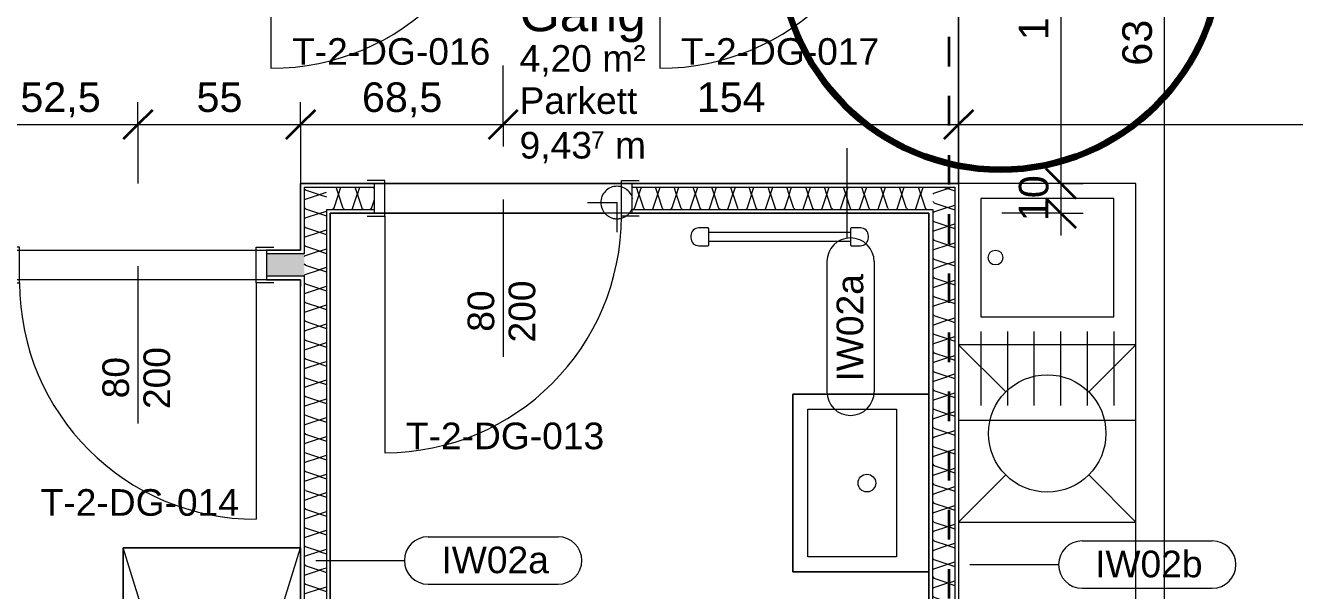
# Model space of a CAD drawing. Header units: metres. Extents: x -67.4 to -27.2, y 43.9 to 89.6.
# Drawn here: x -50.1 to -45.808, y 50.197 to 52.109 of the extents above; entities that cross this region are included whole.
import ezdxf

# ---------------------------------------------------------------- set-up
doc = ezdxf.new("R2010")
doc.units = ezdxf.units.M
for name, pattern in [('Strich Punkt', [0.015875, 0.00635, -0.004763, 0, -0.004763]), ('Strich Punkt Mittel', [0.015875, 0.00635, -0.004763, 0, -0.004763]), ('Verdeckt', [0.003, 0.002, -0.001])]:
    doc.linetypes.add(name, pattern=pattern)
for name, color, linetype, lineweight in [('A_2D', 7, 'Continuous', 13), ('A_Bemassung-50_', 4, 'Continuous', 9), ('A_Bemassung_', 4, 'Continuous', 9), ('A_Beschriftung_', 7, 'Continuous', 9), ('A_Decken', 8, 'Continuous', 13), ('A_Moebel', 6, 'Continuous', 13), ('A_Raeume', 7, 'Continuous', 13), ('A_Raeume_', 7, 'Continuous', 5), ('A_Raeume_Beschriftung_', 7, 'Continuous', 9), ('A_Raster_', 1, 'Continuous', 9), ('A_Sanitaer', 3, 'Continuous', 13), ('A_Tueren', 31, 'Continuous', 13), ('A_Waende', 7, 'Continuous', 13), ('M-EQPM', 50, 'Continuous', 5), ('P-PIPE', 3, 'Continuous', 5), ('P-PIPE-CNTR', 3, 'Continuous', 5)]:
    doc.layers.add(name, color=color, linetype=linetype, lineweight=lineweight)
doc.styles.add('Arial_2', font='arial.ttf', dxfattribs={"height": 0.09})
doc.styles.add('Arial_3', font='arial.ttf', dxfattribs={"height": 0.05849})
doc.styles.add('Arial_4', font='arial.ttf', dxfattribs={"height": 0.125})
doc.styles.add('Arial_5', font='arial.ttf', dxfattribs={"height": 0.1})
doc.dimstyles.new('WGA-Bemaßung', dxfattribs={"dimscale": 0.3048, "dimtxt": 0.102026, "dimasz": 0.328084, "dimexe": 0.246063, "dimexo": 0.0625, "dimgap": 0.04101, "dimtad": 1, "dimdec": 1, "dimlfac": 100, "dimrnd": 0.5, "dimdsep": 46, "dimtxsty": 'Arial_5', "dimblk1": 'OBLIQUE', "dimblk2": 'OBLIQUE', "dimsah": 1, "dimcen": 0.09, "dimdle": 0.246063, "dimazin": 2, "dimtfac": 1, "dimtdec": 4, "dimtix": 1, "dimtmove": 0, "dimatfit": 3, "dimfxl": 0.656168, "dimfxlon": 1, "dimtvp": 1, "dimtolj": 1, "dimtzin": 0, "dimarcsym": 2})
doc.dimstyles.new('WGA-Bemaßung_5', dxfattribs={"dimscale": 0.3048, "dimtxt": 0.102026, "dimasz": 0.328084, "dimexe": 0.246063, "dimexo": 0.0625, "dimgap": 0.04101, "dimtad": 1, "dimdec": 1, "dimlfac": 100, "dimrnd": 0.5, "dimdsep": 46, "dimtxsty": 'Arial_5', "dimblk1": 'OBLIQUE', "dimblk2": 'OBLIQUE', "dimsah": 1, "dimcen": 0.09, "dimdle": 0.246063, "dimazin": 2, "dimtfac": 1, "dimtdec": 4, "dimtix": 1, "dimtmove": 0, "dimatfit": 3, "dimfxl": 0.656168, "dimfxlon": 1, "dimtvp": 1, "dimtolj": 1, "dimtzin": 0, "dimarcsym": 2})

# ---------------------------------------------------------------- blocks, each defined once
blk = doc.blocks.new('Sani_Kueche_Zeile - Tiefe_600-9372975-263_PP_03DG_BT2')
at = {"layer": 'A_Sanitaer'}
for p, q in [((-1.2005, 0.0254), (-1.2005, -0.4397)), ((-0.8464, 0.0254), (-1.1536, 0.0254)), ((-0.5786, 0.0254), (-0.8464, 0.0254)), ((0.0214, 0.0254), (-0.5786, 0.0254)), ((0.9913, 0.0254), (0.0214, 0.0254)), ((1.7913, 0.0254), (0.9913, 0.0254)), ((1.7913, -0.5746), (1.7913, 0.0254)), ((-1.1907, -0.5746), (-0.5786, -0.5746)), ((-0.5786, -0.5746), (0.0214, -0.5746)), ((0.0214, -0.5746), (0.9913, -0.5746)), ((0.9913, -0.5746), (1.7913, -0.5746))]:
    blk.add_line(p, q, dxfattribs=at)
blk = doc.blocks.new('UZ_D1 - SL_0800x2000_Zimmertür_Stahlzarge_GK-7175508-263_PP_03DG_BT2')
at = {"layer": 'A_Tueren', "lineweight": 5}
for p, q in [((-0.4, 0.06), (-0.46, 0.06)), ((-0.4, -0.06), (-0.4, 0.06)), ((0.4, 0.06), (0.46, 0.06)), ((0.4, -0.06), (0.4, 0.06)), ((-0.46, -0.06), (-0.4, -0.06)), ((0.46, -0.06), (0.4, -0.06)), ((0.4, -0.06), (0.4, -0.86))]:
    blk.add_line(p, q, dxfattribs=at)
blk.add_arc((0.4, -0.06), 0.8, 180, 270, dxfattribs=at)
blk = doc.blocks.new('UZ_D1 - SL_0800x2000_Zimmertür_Stahlzarge_GK-5426788-263_PP_03DG_BT2')
at = {"layer": 'A_Tueren', "lineweight": 5}
for p, q in [((0.4, 0.06), (0.4, 0.86)), ((-0.46, 0.06), (-0.4, 0.06)), ((-0.4, 0.06), (-0.4, -0.06)), ((0.4, 0.06), (0.4, -0.06)), ((0.46, 0.06), (0.4, 0.06)), ((-0.4, -0.06), (-0.46, -0.06)), ((0.4, -0.06), (0.46, -0.06))]:
    blk.add_line(p, q, dxfattribs=at)
blk.add_arc((0.4, 0.06), 0.8, 90, 180, dxfattribs=at)
blk = doc.blocks.new('Moeb_Schrank - Schrank_2m_60cm-4872651-263_PP_03DG_BT2')
at = {"layer": 'A_Moebel', "color": 8}
for p, q in [((0, 0), (1.9331, 0.6)), ((0, 0.6), (1.9331, 0)), ((1.9331, 0.6), (0, 0.6)), ((0, 0.6), (0, 0)), ((0, 0), (0, 0.6)), ((0, 0.6), (1.9331, 0.6)), ((1.9331, 0), (1.9331, 0.6)), ((1.9331, 0.6), (1.9331, 0)), ((0, 0), (1.9331, 0)), ((1.9331, 0), (0, 0))]:
    blk.add_line(p, q, dxfattribs=at)
blk = doc.blocks.new('UZ_D1 - SL_0800x2000_Zimmertür_Stahlzarge_GK-7175609-263_PP_03DG_BT2')
at = {"layer": 'A_Tueren', "lineweight": 5}
for p, q in [((0.4, 0.06), (0.4, 0.86)), ((-0.46, 0.06), (-0.4, 0.06)), ((-0.4, 0.06), (-0.4, -0.06)), ((0.4, 0.06), (0.4, -0.06)), ((0.46, 0.06), (0.4, 0.06)), ((-0.4, -0.06), (-0.46, -0.06)), ((0.4, -0.06), (0.46, -0.06))]:
    blk.add_line(p, q, dxfattribs=at)
blk.add_arc((0.4, 0.06), 0.8, 90, 180, dxfattribs=at)
blk = doc.blocks.new('MSys_Kueche_Spuele - 80cm-V61-263_PP_03DG_BT2')
at = {"layer": 'A_Moebel'}
for p, q in [((-1.2005, 0.0254), (-1.2005, -0.5746)), ((-1.2005, 0.0254), (-1.2005, -0.5746)), ((-0.4005, -0.5746), (-0.4005, 0.0254)), ((-0.9005, -0.0496), (-1.1505, -0.0496)), ((-0.4505, -0.0496), (-0.8505, -0.0496)), ((-0.8505, -0.0496), (-0.8505, -0.4996)), ((-0.4505, -0.4996), (-0.4505, -0.0496)), ((-0.9005, -0.1396), (-1.1505, -0.1396)), ((-0.9005, -0.2296), (-1.1505, -0.2296)), ((-0.9005, -0.3196), (-1.1505, -0.3196)), ((-0.9005, -0.4096), (-1.1505, -0.4096)), ((-0.9005, -0.4996), (-1.1505, -0.4996)), ((-0.8505, -0.4996), (-0.4505, -0.4996)), ((-1.2005, -0.5746), (-0.4005, -0.5746))]:
    blk.add_line(p, q, dxfattribs=at)
blk.add_circle((-0.6505, -0.0996), 0.025, dxfattribs=at)
blk = doc.blocks.new('MSys_Kueche_Geschirrspueler - 600-V59-263_PP_03DG_BT2')
at = {"layer": 'A_Moebel'}
for p, q in [((-1.0409, -0.1342), (-1.2005, 0.0254)), ((-1.2005, 0.0254), (-1.2005, -0.5746)), ((-0.6005, 0.0254), (-0.7601, -0.1342)), ((-0.6005, -0.5746), (-0.6005, 0.0254)), ((-1.0409, -0.415), (-1.2005, -0.5746)), ((-0.6005, -0.5746), (-0.7601, -0.415)), ((-1.2005, -0.5746), (-0.6005, -0.5746))]:
    blk.add_line(p, q, dxfattribs=at)
blk.add_circle((-0.9005, -0.2746), 0.1985, dxfattribs=at)
blk = doc.blocks.new('Sani_Waschtisch_Wandbasiert_eckig_einzel - 600 x 460-11578094-263_PP_03DG_BT2')
at = {"layer": 'A_Sanitaer', "lineweight": 5}
for p, q in [((0.4226, 0.51), (-0.1774, 0.51)), ((-0.1774, 0.51), (-0.1774, 0.05)), ((-0.1774, 0.05), (-0.1774, 0.51)), ((-0.1774, 0.51), (0.4226, 0.51)), ((0.4226, 0.05), (0.4226, 0.51)), ((0.4226, 0.51), (0.4226, 0.05)), ((-0.1274, 0.16), (-0.1274, 0.46)), ((-0.1274, 0.46), (0.3726, 0.46)), ((0.3726, 0.46), (0.3726, 0.16)), ((0.3726, 0.16), (-0.1274, 0.16))]:
    blk.add_line(p, q, dxfattribs=at)
blk.add_circle((0.1226, 0.26), 0.03, dxfattribs=at)
blk = doc.blocks.new('HLS_Heizkörper Bad - 60x120-V107-263_PP_03DG_BT2')
at = {"layer": 'M-EQPM'}
for p, q in [((-0.3, -0.077), (-0.3, -0.083)), ((-0.242, -0.05), (-0.273, -0.05)), ((-0.24, -0.108), (-0.24, -0.052)), ((0.24, -0.065), (-0.24, -0.065)), ((0.24, -0.052), (0.24, -0.108)), ((0.273, -0.05), (0.242, -0.05)), ((0.3, -0.083), (0.3, -0.077)), ((-0.273, -0.11), (-0.242, -0.11)), ((-0.24, -0.095), (0.24, -0.095)), ((0.242, -0.11), (0.273, -0.11))]:
    blk.add_line(p, q, dxfattribs=at)
for centre, radius, start, end in [((-0.273, -0.077), 0.027, 90, 180), ((-0.273, -0.083), 0.027, 180, 270), ((-0.242, -0.052), 0.00198, 360, 90), ((-0.242, -0.052), 0.00198, 45, 75), ((0.242, -0.052), 0.002, 90, 180), ((0.273, -0.077), 0.027, 360, 90), ((0.273, -0.083), 0.027, 270, 360), ((-0.242, -0.108), 0.002, 270, 360), ((-0.242, -0.108), 0.002, 270, 360), ((0.242, -0.108), 0.00198, 180, 270), ((0.242, -0.108), 0.00198, 180, 270)]:
    blk.add_arc(centre, radius, start, end, dxfattribs=at)
blk = doc.blocks.new('BS_Tuer_PP - unten-10002439-263_PP_03DG_BT2')
at = {"layer": 'A_Beschriftung_'}
blk.add_line((0, 0.000124), (0, -0.010513), dxfattribs=at)
blk = doc.blocks.new('BS_Wand_Lollipop - rechts_oben-2026913-263_PP_03DG_BT2')
at = {"layer": 'A_Beschriftung_'}
for p, q in [((0.0046, 0.0016), (0.0134, 0.0016)), ((-0.003, 0), (0.003, 0)), ((0.0046, -0.0016), (0.0134, -0.0016))]:
    blk.add_line(p, q, dxfattribs=at)
for centre, start, end in [((0.0046, 0), 90, 270), ((0.0134, 0), 270, 90)]:
    blk.add_arc(centre, 0.0016, start, end, dxfattribs=at)
blk = doc.blocks.new('BS_Wand_Lollipop - links_unten-2026911-263_PP_03DG_BT2')
at = {"layer": 'A_Beschriftung_'}
for p, q in [((-0.00467, 0.001367), (-0.01347, 0.001367)), ((-0.003087, 0), (0.003, 0)), ((-0.00467, -0.001833), (-0.01347, -0.001833))]:
    blk.add_line(p, q, dxfattribs=at)
for centre, start, end in [((-0.01347, -0.000233), 90, 270), ((-0.00467, -0.000233), 270, 90)]:
    blk.add_arc(centre, 0.0016, start, end, dxfattribs=at)
blk = doc.blocks.new('DIMBLOCK335-263_PP_03DG_BT2')
at = {"layer": 'A_Bemassung-50_', "lineweight": 35, "transparency": 16777216}
for p, q in [((-46.5978, 52.7737), (-46.6478, 52.8237)), ((-46.5978, 52.7737), (-46.5478, 52.7237)), ((-46.5979, 51.5737), (-46.6479, 51.6237)), ((-46.5979, 51.5737), (-46.5479, 51.5237))]:
    blk.add_line(p, q, dxfattribs=at)
at = {"layer": 'A_Bemassung-50_', "transparency": 16777216}
for p, q in [((-46.5978, 52.7737), (-46.7978, 52.7738)), ((-46.5978, 52.7737), (-46.5979, 51.5737)), ((-46.5978, 52.7737), (-46.5228, 52.7737)), ((-46.5979, 51.5737), (-46.7979, 51.5738)), ((-46.5979, 51.5737), (-46.5229, 51.5737))]:
    blk.add_line(p, q, dxfattribs=at)
at = {"layer": 'A_Bemassung-50_', "color": 0, "transparency": 16777216, "insert": (-46.7402, 52.0584), "char_height": 0.1, "width": 0.276883, "attachment_point": 1, "rotation": 90, "line_spacing_factor": 0.941778, "style": 'Arial_5'}
blk.add_mtext('120', dxfattribs=at)
blk = doc.blocks.new('_Oblique')
at = {"color": 0, "linetype": 'ByBlock', "lineweight": -2}
blk.add_line((-0.5, -0.5), (0.5, 0.5), dxfattribs=at)
blk = doc.blocks.new('DIMBLOCK336-263_PP_03DG_BT2')
at = {"layer": 'A_Bemassung-50_', "lineweight": 35, "transparency": 16777216}
for p, q in [((-46.5979, 51.5737), (-46.6479, 51.6237)), ((-46.5979, 51.5737), (-46.5479, 51.5237)), ((-46.5979, 51.4737), (-46.6479, 51.5237)), ((-46.5979, 51.4737), (-46.5479, 51.4237))]:
    blk.add_line(p, q, dxfattribs=at)
at = {"layer": 'A_Bemassung-50_', "transparency": 16777216}
for p, q in [((-46.5979, 51.5737), (-46.7979, 51.5738)), ((-46.5979, 51.5737), (-46.5979, 51.3987)), ((-46.5979, 51.5737), (-46.5229, 51.5737)), ((-46.5979, 51.4737), (-46.7979, 51.4738)), ((-46.5979, 51.4737), (-46.5229, 51.4737))]:
    blk.add_line(p, q, dxfattribs=at)
at = {"layer": 'A_Bemassung-50_', "color": 0, "transparency": 16777216, "insert": (-46.7402, 51.4468), "char_height": 0.1, "width": 0.184588, "attachment_point": 1, "rotation": 90, "line_spacing_factor": 0.941778, "style": 'Arial_5'}
blk.add_mtext('10', dxfattribs=at)
blk = doc.blocks.new('DIMBLOCK341-263_PP_03DG_BT2')
at = {"layer": 'A_Bemassung-50_', "lineweight": 35, "transparency": 16777216}
for p, q in [((-46.2478, 55.2436), (-46.2977, 55.2936)), ((-46.2478, 55.2436), (-46.1978, 55.1936)), ((-46.2479, 48.9319), (-46.2979, 48.9819)), ((-46.2479, 48.9319), (-46.1979, 48.8819))]:
    blk.add_line(p, q, dxfattribs=at)
at = {"layer": 'A_Bemassung-50_', "transparency": 16777216}
for p, q in [((-46.2478, 55.2436), (-46.4478, 55.2436)), ((-46.2479, 48.8569), (-46.2478, 55.2436)), ((-46.2478, 55.2436), (-46.1728, 55.2436)), ((-46.2479, 48.9319), (-46.3229, 48.9319)), ((-46.2479, 48.9319), (-46.0479, 48.9319))]:
    blk.add_line(p, q, dxfattribs=at)
at = {"layer": 'A_Bemassung-50_', "color": 0, "transparency": 16777216, "insert": (-46.3902, 51.9724), "char_height": 0.1, "width": 0.276883, "attachment_point": 1, "rotation": 90, "line_spacing_factor": 0.941778, "style": 'Arial_5'}
blk.add_mtext('631', dxfattribs=at)
blk = doc.blocks.new('DIMBLOCK375-263_PP_03DG_BT2')
at = {"layer": 'A_Bemassung-50_', "transparency": 16777216}
for p, q in [((-50.244, 51.7738), (-50.244, 51.9738)), ((-49.719, 51.7738), (-49.719, 51.8488)), ((-50.244, 51.7738), (-49.719, 51.7738)), ((-50.244, 51.7738), (-50.244, 51.6988)), ((-49.719, 51.7738), (-49.719, 51.5738))]:
    blk.add_line(p, q, dxfattribs=at)
at = {"layer": 'A_Bemassung-50_', "lineweight": 35, "transparency": 16777216}
for p, q in [((-50.244, 51.7738), (-50.194, 51.8238)), ((-49.719, 51.7738), (-49.669, 51.8238)), ((-50.244, 51.7738), (-50.294, 51.7238)), ((-49.719, 51.7738), (-49.769, 51.7238))]:
    blk.add_line(p, q, dxfattribs=at)
at = {"layer": 'A_Bemassung-50_', "color": 0, "transparency": 16777216, "insert": (-50.1165, 51.9161), "char_height": 0.1, "width": 0.323972, "attachment_point": 1, "rotation": 359.9983, "line_spacing_factor": 0.941778, "style": 'Arial_5'}
blk.add_mtext('52,5', dxfattribs=at)
blk = doc.blocks.new('DIMBLOCK376-263_PP_03DG_BT2')
at = {"layer": 'A_Bemassung-50_', "transparency": 16777216}
for p, q in [((-49.719, 51.7738), (-49.719, 51.8488)), ((-49.169, 51.7738), (-49.169, 51.8488)), ((-49.719, 51.7738), (-49.169, 51.7738)), ((-49.719, 51.7738), (-49.719, 51.5738)), ((-49.169, 51.7738), (-49.169, 51.5738))]:
    blk.add_line(p, q, dxfattribs=at)
at = {"layer": 'A_Bemassung-50_', "lineweight": 35, "transparency": 16777216}
for p, q in [((-49.719, 51.7738), (-49.669, 51.8238)), ((-49.169, 51.7738), (-49.119, 51.8238)), ((-49.719, 51.7738), (-49.769, 51.7238)), ((-49.169, 51.7738), (-49.219, 51.7238))]:
    blk.add_line(p, q, dxfattribs=at)
at = {"layer": 'A_Bemassung-50_', "color": 0, "transparency": 16777216, "insert": (-49.5209, 51.9161), "char_height": 0.1, "width": 0.184588, "attachment_point": 1, "rotation": 359.9983, "line_spacing_factor": 0.941778, "style": 'Arial_5'}
blk.add_mtext('55', dxfattribs=at)
blk = doc.blocks.new('DIMBLOCK377-263_PP_03DG_BT2')
at = {"layer": 'A_Bemassung-50_', "transparency": 16777216}
for p, q in [((-48.484, 51.7737), (-48.484, 51.9737)), ((-49.169, 51.7738), (-49.169, 51.8488)), ((-49.169, 51.7738), (-48.484, 51.7737)), ((-49.169, 51.7738), (-49.169, 51.5738)), ((-48.484, 51.7737), (-48.484, 51.6987))]:
    blk.add_line(p, q, dxfattribs=at)
at = {"layer": 'A_Bemassung-50_', "lineweight": 35, "transparency": 16777216}
for p, q in [((-49.169, 51.7738), (-49.119, 51.8238)), ((-48.484, 51.7737), (-48.434, 51.8237)), ((-49.169, 51.7738), (-49.219, 51.7238)), ((-48.484, 51.7737), (-48.534, 51.7237))]:
    blk.add_line(p, q, dxfattribs=at)
at = {"layer": 'A_Bemassung-50_', "color": 0, "transparency": 16777216, "insert": (-48.9615, 51.9161), "char_height": 0.1, "width": 0.323972, "attachment_point": 1, "rotation": 359.9983, "line_spacing_factor": 0.941778, "style": 'Arial_5'}
blk.add_mtext('68,5', dxfattribs=at)
blk = doc.blocks.new('DIMBLOCK378-263_PP_03DG_BT2')
at = {"layer": 'A_Bemassung-50_', "transparency": 16777216}
for p, q in [((-48.484, 51.7737), (-48.484, 51.9737)), ((-46.944, 51.7737), (-46.944, 51.8487)), ((-48.484, 51.7737), (-46.944, 51.7737)), ((-48.484, 51.7737), (-48.484, 51.6987)), ((-46.944, 51.7737), (-46.944, 51.5737))]:
    blk.add_line(p, q, dxfattribs=at)
at = {"layer": 'A_Bemassung-50_', "lineweight": 35, "transparency": 16777216}
for p, q in [((-48.484, 51.7737), (-48.434, 51.8237)), ((-46.944, 51.7737), (-46.894, 51.8237)), ((-48.484, 51.7737), (-48.534, 51.7237)), ((-46.944, 51.7737), (-46.994, 51.7237))]:
    blk.add_line(p, q, dxfattribs=at)
at = {"layer": 'A_Bemassung-50_', "color": 0, "transparency": 16777216, "insert": (-47.8294, 51.9161), "char_height": 0.1, "width": 0.276883, "attachment_point": 1, "rotation": 359.9983, "line_spacing_factor": 0.941778, "style": 'Arial_5'}
blk.add_mtext('154', dxfattribs=at)
blk = doc.blocks.new('DIMBLOCK379-263_PP_03DG_BT2')
at = {"layer": 'A_Bemassung-50_', "transparency": 16777216}
for p, q in [((-40.2188, 51.7735), (-40.2187, 51.9735)), ((-46.944, 51.7737), (-46.944, 51.8487)), ((-46.944, 51.7737), (-40.1438, 51.7735)), ((-46.944, 51.7737), (-46.944, 51.5737)), ((-40.2188, 51.7735), (-40.2188, 51.6985))]:
    blk.add_line(p, q, dxfattribs=at)
at = {"layer": 'A_Bemassung-50_', "lineweight": 35, "transparency": 16777216}
for p, q in [((-46.944, 51.7737), (-46.894, 51.8237)), ((-40.2188, 51.7735), (-40.1688, 51.8235)), ((-46.944, 51.7737), (-46.994, 51.7237)), ((-40.2188, 51.7735), (-40.2688, 51.7235))]:
    blk.add_line(p, q, dxfattribs=at)
at = {"layer": 'A_Bemassung-50_', "color": 0, "transparency": 16777216, "insert": (-43.7548, 51.9159), "char_height": 0.1, "width": 0.416266, "attachment_point": 1, "rotation": 359.9983, "line_spacing_factor": 0.941778, "style": 'Arial_5'}
blk.add_mtext('672,5', dxfattribs=at)

msp = doc.modelspace()

# ---------------------------------------------------------------- hatches: boundary and pattern name
at = {"layer": 'A_Waende', "lineweight": 5}
h = msp.add_hatch(dxfattribs=at)
h.set_pattern_fill('FP_46', color=250, angle=-112.36, style=0, pattern_type=2)
h.set_pattern_definition([(314.998, (-49.16889, 49.98105), (0.2539954, -0.1270123), [0.02245, -0.15715]), (314.998, (-49.057745, 49.93317), (0.2539954, -0.1270123), [0.02245, -0.15715]), (314.998, (-49.16914, 49.91735), (0.2539954, -0.1270123), [0.02245, -0.15715]), (314.998, (-49.05799, 49.86947), (0.2539954, -0.1270123), [0.02245, -0.15715]), (341.563, (-49.15289, 49.964736), (0.5079932, -0.1270184), [0.0502, -0.35141]), (341.563, (-49.105507, 49.94849), (0.5079932, -0.1270184), [0.0502, -0.35141]), (341.563, (-49.15314, 49.90104), (0.5079932, -0.1270184), [0.0502, -0.35141]), (341.563, (-49.105376, 49.88572), (0.5079932, -0.1270184), [0.0502, -0.35141]), (44.998, (-49.05781, 49.96455), (-0.2540043, -0.1269946), [0.02245, -0.15715]), (44.998, (-49.16914, 49.91735), (-0.2540043, -0.1269946), [0.02245, -0.15715]), (44.998, (-49.05806, 49.90086), (-0.2540043, -0.1269946), [0.02245, -0.15715]), (44.998, (-49.169385, 49.85366), (-0.2540043, -0.1269946), [0.02245, -0.15715]), (18.433, (-49.105507, 49.94849), (-0.5080021, -0.126983), [0.0502, -0.35141]), (18.433, (-49.152824, 49.93335), (-0.5080021, -0.126983), [0.0502, -0.35141]), (18.433, (-49.105376, 49.88572), (-0.5080021, -0.126983), [0.0502, -0.35141]), (18.433, (-49.153073, 49.869657), (-0.5080021, -0.126983), [0.0502, -0.35141])])
h.paths.add_polyline_path([(-49.1566, 48.3884), (-49.0816, 48.3938), (-49.0816, 51.5613), (-49.1565, 51.5613), (-49.1566, 48.389)])
h = msp.add_hatch(dxfattribs=at)
h.set_pattern_fill('FP_48', color=250, angle=-112.36, style=0, pattern_type=2)
h.set_pattern_definition([(44.998, (-48.05626, 51.47403), (0.127012, 0.2539954), [0.02245, -0.15715]), (44.998, (-48.00838, 51.58517), (0.127012, 0.2539954), [0.02245, -0.15715]), (44.998, (-47.99257, 51.47378), (0.127012, 0.2539954), [0.02245, -0.15715]), (44.998, (-47.94561, 51.585305), (0.127012, 0.2539954), [0.02245, -0.15715]), (71.563, (-48.04033, 51.489105), (0.1270184, 0.5079932), [0.0502, -0.35141]), (71.563, (-48.025008, 51.536867), (0.1270184, 0.5079932), [0.0502, -0.35141]), (71.563, (-47.97718, 51.49016), (0.1270184, 0.5079932), [0.0502, -0.35141]), (71.563, (-47.960933, 51.537543), (0.1270184, 0.5079932), [0.0502, -0.35141]), (134.998, (-48.04107, 51.58456), (0.1269946, -0.254004), [0.02245, -0.15715]), (134.998, (-47.99257, 51.47378), (0.1269946, -0.254004), [0.02245, -0.15715]), (134.998, (-47.977, 51.58524), (0.1269946, -0.254004), [0.02245, -0.15715]), (134.998, (-47.9298, 51.47391), (0.1269946, -0.254004), [0.02245, -0.15715]), (108.433, (-48.025008, 51.536867), (0.126983, -0.5080021), [0.0502, -0.35141]), (108.433, (-48.008945, 51.48917), (0.126983, -0.5080021), [0.0502, -0.35141]), (108.433, (-47.960933, 51.537543), (0.126983, -0.5080021), [0.0502, -0.35141]), (108.433, (-47.94487, 51.489846), (0.126983, -0.5080021), [0.0502, -0.35141])])
h.paths.add_polyline_path([(-47.0316, 51.4863), (-47.0315, 51.4863), (-47.0315, 51.5613), (-48.049, 51.5613), (-48.049, 51.4863), (-47.044, 51.4863)])
h.paths.add_polyline_path([(-48.919, 51.4863), (-48.919, 51.5613), (-49.069, 51.5613), (-49.0693, 51.5613), (-49.0815, 51.5613), (-49.0815, 51.4863), (-49.0146, 51.4863)])
h = msp.add_hatch(dxfattribs=at)
h.set_pattern_fill('FP_45', color=250, angle=-112.36, style=0, pattern_type=2)
h.set_pattern_definition([(314.998, (-47.0438, 50.25523), (0.2539954, -0.1270123), [0.02245, -0.15715]), (314.998, (-46.93266, 50.20735), (0.2539954, -0.1270123), [0.02245, -0.15715]), (314.998, (-47.04405, 50.19153), (0.2539954, -0.1270123), [0.02245, -0.15715]), (314.998, (-46.93291, 50.14365), (0.2539954, -0.1270123), [0.02245, -0.15715]), (341.563, (-47.027803, 50.238915), (0.5079932, -0.1270184), [0.0502, -0.35141]), (341.563, (-46.98042, 50.22267), (0.5079932, -0.1270184), [0.0502, -0.35141]), (341.563, (-47.028053, 50.17522), (0.5079932, -0.1270184), [0.0502, -0.35141]), (341.563, (-46.98029, 50.1599), (0.5079932, -0.1270184), [0.0502, -0.35141]), (44.998, (-46.93272, 50.23873), (-0.254004, -0.1269946), [0.02245, -0.15715]), (44.998, (-47.04405, 50.19153), (-0.254004, -0.1269946), [0.02245, -0.15715]), (44.998, (-46.93259, 50.17596), (-0.254004, -0.1269946), [0.02245, -0.15715]), (44.998, (-47.0443, 50.12784), (-0.254004, -0.1269946), [0.02245, -0.15715]), (18.433, (-46.98042, 50.22267), (-0.5080021, -0.126983), [0.0502, -0.35141]), (18.433, (-47.027738, 50.20753), (-0.5080021, -0.126983), [0.0502, -0.35141]), (18.433, (-46.98029, 50.1599), (-0.5080021, -0.126983), [0.0502, -0.35141]), (18.433, (-47.027987, 50.143836), (-0.5080021, -0.126983), [0.0502, -0.35141])])
h.paths.add_polyline_path([(-46.9566, 48.9361), (-46.9566, 51.5613), (-47.0315, 51.5613), (-47.0315, 48.9361), (-46.9789, 48.9361)])
h = msp.add_hatch(dxfattribs=at)
h.set_pattern_fill('FP_47', color=250, angle=-112.36, style=0, pattern_type=2)
h.set_pattern_definition([(224.998, (-51.57881, 51.34867), (-0.1270123, -0.2539954), [0.02245, -0.15715]), (224.998, (-51.62669, 51.23753), (-0.1270123, -0.2539954), [0.02245, -0.15715]), (224.998, (-51.6425, 51.34892), (-0.1270123, -0.2539954), [0.02245, -0.15715]), (224.998, (-51.69038, 51.23778), (-0.1270123, -0.2539954), [0.02245, -0.15715]), (251.563, (-51.59512, 51.332673), (-0.1270184, -0.5079932), [0.0502, -0.35141]), (251.563, (-51.61044, 51.28491), (-0.1270184, -0.5079932), [0.0502, -0.35141]), (251.563, (-51.658812, 51.332923), (-0.1270184, -0.5079932), [0.0502, -0.35141]), (251.563, (-51.674134, 51.28516), (-0.1270184, -0.5079932), [0.0502, -0.35141]), (314.998, (-51.5953, 51.23759), (-0.1269946, 0.2540043), [0.02245, -0.15715]), (314.998, (-51.6425, 51.34892), (-0.1269946, 0.2540043), [0.02245, -0.15715]), (314.998, (-51.65807, 51.23746), (-0.1269946, 0.2540043), [0.02245, -0.15715]), (314.998, (-51.70619, 51.34917), (-0.1269946, 0.2540043), [0.02245, -0.15715]), (288.433, (-51.61044, 51.28491), (-0.12698295, 0.5080021), [0.0502, -0.35141]), (288.433, (-51.626503, 51.332608), (-0.12698295, 0.5080021), [0.0502, -0.35141]), (288.433, (-51.674134, 51.28516), (-0.12698295, 0.5080021), [0.0502, -0.35141]), (288.433, (-51.690197, 51.332857), (-0.12698295, 0.5080021), [0.0502, -0.35141])])
h.paths.add_polyline_path([(-49.1566, 51.2612), (-49.1565, 51.2612), (-49.1566, 51.3362), (-49.284, 51.3362), (-49.284, 51.2612), (-49.169, 51.2612)])
h.paths.add_polyline_path([(-50.154, 51.2612), (-50.154, 51.3362), (-53.1236, 51.3362), (-53.1236, 51.2613), (-50.244, 51.2612)])

# ---------------------------------------------------------------- linework, layer by layer
at = {"layer": 'A_2D', "lineweight": 100}
msp.add_circle((-46.8019, 52.366), 0.7457, dxfattribs=at)
at = {"layer": 'A_Decken'}
for p, q in [((-48.049, 51.5738), (-48.919, 51.5738)), ((-46.944, 51.5738), (-46.9441, 48.9361)), ((-48.919, 51.4738), (-48.1401, 51.4738)), ((-48.0577, 51.4738), (-48.049, 51.4738)), ((-49.1691, 48.3875), (-49.169, 51.226))]:
    msp.add_line(p, q, dxfattribs=at)
at = {"layer": 'A_Raeume', "color": 8, "linetype": 'Verdeckt'}
for p, q in [((-46.944, 52.7738), (-46.944, 51.5738)), ((-46.944, 51.5738), (-46.944, 51.5238))]:
    msp.add_line(p, q, dxfattribs=at)
at = {"layer": 'A_Raeume_', "flags": 128}
for points in [[(-46.9441, 48.5484), (-41.6841, 48.9288), (-40.2188, 49.5573), (-40.2187, 52.9885), (-44.7588, 52.9887), (-44.7588, 52.9888), (-45.265, 52.9888), (-45.265, 52.9887), (-45.4181, 52.9887), (-46.8838, 52.9887), (-46.8838, 52.8238), (-46.944, 52.8238), (-46.944, 51.6768), (-46.944, 51.5238), (-46.9441, 48.9377), (-46.9441, 48.9361), (-46.9441, 48.8886)], [(-50.244, 52.7739), (-50.244, 51.3487), (-49.169, 51.3487), (-49.169, 51.5738), (-46.944, 51.5738), (-46.944, 52.7738), (-48.114, 52.7738)], [(-47.0441, 48.9361), (-47.044, 51.4738), (-47.0818, 51.4738), (-49.069, 51.4738), (-49.069, 51.2987), (-49.0691, 48.4949), (-48.2241, 48.5561), (-48.2241, 48.9361)]]:
    msp.add_lwpolyline(points, close=True, dxfattribs=at)
msp.add_lwpolyline([(-53.1191, 48.1018), (-49.1691, 48.3875), (-49.1691, 48.4412), (-49.169, 51.2487), (-50.294, 51.2487), (-53.119, 51.2488), (-53.119, 51.1288)], dxfattribs=at)
at = {"layer": 'A_Raster_', "linetype": 'Strich Punkt Mittel', "lineweight": 35}
msp.add_line((-46.9759, 85.8702), (-46.9771, 46.5269), dxfattribs=at)
at = {"layer": 'A_Waende'}
for p, q in [((-49.169, 51.5738), (-49.169, 51.3487)), ((-48.919, 51.5738), (-49.169, 51.5738)), ((-49.1565, 51.5613), (-49.1565, 51.3362)), ((-49.1565, 51.5613), (-48.919, 51.5613)), ((-48.919, 51.5613), (-48.919, 51.5738)), ((-46.944, 51.5738), (-48.049, 51.5738)), ((-48.049, 51.5738), (-48.049, 51.5613)), ((-48.049, 51.5613), (-46.9565, 51.5613)), ((-46.9565, 51.5613), (-46.9566, 48.9361)), ((-49.0815, 51.4863), (-49.0816, 48.469)), ((-49.0815, 51.4863), (-48.919, 51.4863)), ((-49.0691, 48.4949), (-49.069, 51.4738)), ((-49.069, 51.4738), (-48.919, 51.4738)), ((-48.919, 51.4738), (-48.919, 51.4863)), ((-48.049, 51.4863), (-48.049, 51.4738)), ((-48.049, 51.4863), (-47.0315, 51.4863)), ((-48.049, 51.4738), (-47.044, 51.4738)), ((-47.044, 51.4738), (-47.0441, 48.9361)), ((-47.0315, 51.4863), (-47.0316, 48.9361)), ((-49.169, 51.3487), (-49.284, 51.3487)), ((-49.284, 51.3487), (-49.284, 51.3362)), ((-49.1565, 51.3362), (-49.284, 51.3362)), ((-49.284, 51.2612), (-49.284, 51.2487)), ((-49.1565, 51.2612), (-49.284, 51.2612)), ((-49.284, 51.2487), (-49.169, 51.2487)), ((-49.169, 51.2487), (-49.169, 51.226)), ((-49.1565, 51.2612), (-49.1566, 48.3884))]:
    msp.add_line(p, q, dxfattribs=at)
at = {"layer": 'A_Waende', "color": 250, "lineweight": 5}
for p, q in [((-48.919, 51.4863), (-48.919, 51.5613)), ((-48.049, 51.5613), (-48.049, 51.4863)), ((-49.284, 51.3362), (-49.284, 51.2612))]:
    msp.add_line(p, q, dxfattribs=at)
at = {"layer": 'P-PIPE', "color": 34, "linetype": 'Strich Punkt'}
for p, q in [((-48.0457, 51.5236), (-48.0458, 51.5242)), ((-48.1524, 51.4971), (-48.1521, 51.4958))]:
    msp.add_line(p, q, dxfattribs=at)
for start_param, end_param in [(1.710423, 3.281219), (0.171635, 1.710423), (3.281218, 4.852015), (4.852014, 5.601314)]:
    msp.add_ellipse((-48.0989, 51.5097), major_axis=(0.0532, 0.0139), ratio=1, start_param=start_param, end_param=end_param, dxfattribs=at)
at = {"layer": 'P-PIPE-CNTR', "color": 34, "linetype": 'Strich Punkt'}
for p, q in [((-48.0989, 51.4097), (-48.0989, 51.6097)), ((-48.1989, 51.5097), (-48.049, 51.5097))]:
    msp.add_line(p, q, dxfattribs=at)

# ---------------------------------------------------------------- block references
at = {"layer": 'A_Beschriftung_', "xscale": 49.99999999999998, "yscale": 49.99999999999998, "zscale": 49.99999999999998}
for name, p, rotation in [('BS_Wand_Lollipop - links_unten-2026911-263_PP_03DG_BT2', (-47.321, 51.5435), 89.99999999999991), ('BS_Tuer_PP - unten-10002439-263_PP_03DG_BT2', (-48.484, 51.5138), 359.9982758785824), ('BS_Tuer_PP - unten-10002439-263_PP_03DG_BT2', (-49.719, 51.2887), 359.998275878371)]:
    msp.add_blockref(name, p, dxfattribs=dict(at, rotation=rotation))
for p in [(-48.9679, 50.2992), (-46.7559, 50.2854)]:
    msp.add_blockref('BS_Wand_Lollipop - rechts_oben-2026913-263_PP_03DG_BT2', p, dxfattribs=at)
at = {"layer": 'A_Moebel'}
for name, p, rotation in [('MSys_Kueche_Spuele - 80cm-V61-263_PP_03DG_BT2', (-46.9186, 51.9742), 89.99827587845321), ('MSys_Kueche_Geschirrspueler - 600-V59-263_PP_03DG_BT2', (-46.9186, 51.6295), 89.99827587845283)]:
    msp.add_blockref(name, p, dxfattribs=dict(at, rotation=rotation))
at = {"layer": 'A_Moebel', "color": 8, "rotation": 89.99827587845473}
msp.add_blockref('Moeb_Schrank - Schrank_2m_60cm-4872651-263_PP_03DG_BT2', (-49.1691, 48.4087), dxfattribs=at)
at = {"layer": 'A_Sanitaer'}
for name, p, rotation in [('Sani_Kueche_Zeile - Tiefe_600-9372975-263_PP_03DG_BT2', (-46.9187, 49.7825), 89.99827587845473), ('Sani_Waschtisch_Wandbasiert_eckig_einzel - 600 x 460-11578094-263_PP_03DG_BT2', (-46.994, 50.4386), 89.99827587845391)]:
    msp.add_blockref(name, p, dxfattribs=dict(at, rotation=rotation))
at = {"layer": 'A_Tueren'}
for name, p, rotation in [('UZ_D1 - SL_0800x2000_Zimmertür_Stahlzarge_GK-7175609-263_PP_03DG_BT2', (-48.869, 52.8238), 179.998275878371), ('UZ_D1 - SL_0800x2000_Zimmertür_Stahlzarge_GK-7175609-263_PP_03DG_BT2', (-47.554, 52.8238), 179.998275878371), ('UZ_D1 - SL_0800x2000_Zimmertür_Stahlzarge_GK-5426788-263_PP_03DG_BT2', (-48.484, 51.5238), 179.9982758785824), ('UZ_D1 - SL_0800x2000_Zimmertür_Stahlzarge_GK-7175508-263_PP_03DG_BT2', (-49.719, 51.2987), 359.998275878371)]:
    msp.add_blockref(name, p, dxfattribs=dict(at, rotation=rotation))
at = {"layer": 'M-EQPM', "rotation": 359.9982758785824}
msp.add_blockref('HLS_Heizkörper Bad - 60x120-V107-263_PP_03DG_BT2', (-47.549, 51.4738), dxfattribs=at)

# ---------------------------------------------------------------- texts
at = {"layer": 'A_Beschriftung_', "char_height": 0.09, "attachment_point": 1, "style": 'Arial_2'}
for s, insert, width, rotation in [('T-2-DG-016', (-49.1979, 52.0656), 0.797679, 359.9983), ('T-2-DG-017', (-47.8829, 52.0656), 0.797679, 359.9983), ('IW02a', (-47.3564, 50.9043), 0.43692, 90), ('80', (-48.6042, 51.0727), 0.168354, 90), ('200', (-48.4653, 51.0364), 0.252532, 90), ('200', (-49.7003, 50.8113), 0.252532, 90), ('80', (-49.8392, 50.8476), 0.168354, 90), ('T-2-DG-013', (-48.8129, 50.7656), 0.797679, 359.9983), ('T-2-DG-014', (-50.0479, 50.5405), 0.797679, 359.9983)]:
    msp.add_mtext(s, dxfattribs=dict(at, insert=insert, width=width, rotation=rotation))
for s, insert, width in [('IW02a', (-48.6927, 50.3462), 0.43692), ('IW02b', (-46.4823, 50.3324), 0.440928)]:
    msp.add_mtext(s, dxfattribs=dict(at, insert=insert, width=width))
at = {"layer": 'A_Raeume_Beschriftung_', "attachment_point": 1}
for s, insert, char_height, width, style in [('Gang', (-48.4284, 52.214), 0.125, 0.51308, 'Arial_4'), ('4,20 m²', (-48.4284, 52.042), 0.09, 0.505063, 'Arial_2'), ('Parkett', (-48.4284, 51.8995), 0.09, 0.464979, 'Arial_2'), ('9,43', (-48.4284, 51.7486), 0.09, 0.292616, 'Arial_2'), ('7', (-48.187, 51.7504), 0.0585, 0.056118, 'Arial_3'), (' m', (-48.1407, 51.7486), 0.09, 0.164346, 'Arial_2')]:
    msp.add_mtext(s, dxfattribs=dict(at, insert=insert, char_height=char_height, width=width, style=style))

# ---------------------------------------------------------------- dimensions: what is measured, and where the dimension line sits
at = {"layer": 'A_Bemassung_'}
for base, p1, p2, angle, dimstyle, override, picture, middle in [((-46.2478, 55.2436), (-46.0479, 48.9319), (-46.4478, 55.2436), 89.9983, 'WGA-Bemaßung_5', {"dimpost": '<>', "dimfxl": 6.324356}, 'DIMBLOCK341-263_PP_03DG_BT2', (-46.3114, 52.0878)), ((-46.5979, 51.5737), (-46.7978, 52.7738), (-46.7979, 51.5738), 89.9983, 'WGA-Bemaßung', {"dimpost": '<>', "dimfxl": 1.2}, 'DIMBLOCK335-263_PP_03DG_BT2', (-46.6614, 52.1737)), ((-49.719, 51.7738), (-50.244, 51.9738), (-49.719, 51.5738), 359.9983, 'WGA-Bemaßung_5', {"dimpost": '<>', "dimfxl": 0.660019}, 'DIMBLOCK375-263_PP_03DG_BT2', (-49.9815, 51.8374)), ((-48.484, 51.7737), (-49.169, 51.5738), (-48.484, 51.9737), 359.9983, 'WGA-Bemaßung_5', {"dimpost": '<>', "dimfxl": 0.793237}, 'DIMBLOCK377-263_PP_03DG_BT2', (-48.8265, 51.8373)), ((-46.944, 51.7737), (-48.484, 51.9737), (-46.944, 51.5737), 359.9983, 'WGA-Bemaßung_5', {"dimpost": '<>', "dimfxl": 1.5911}, 'DIMBLOCK378-263_PP_03DG_BT2', (-47.714, 51.8373)), ((-40.2188, 51.7735), (-46.944, 51.5737), (-40.2187, 51.9735), 359.9983, 'WGA-Bemaßung_5', {"dimpost": '<>', "dimfxl": 6.737127}, 'DIMBLOCK379-263_PP_03DG_BT2', (-43.5814, 51.8372)), ((-49.169, 51.7738), (-49.719, 51.5738), (-49.169, 51.5738), 359.9983, 'WGA-Bemaßung_5', {"dimpost": '<>', "dimfxl": 0.55}, 'DIMBLOCK376-263_PP_03DG_BT2', (-49.444, 51.8371)), ((-46.5979, 51.4737), (-46.7979, 51.5738), (-46.7979, 51.4738), 89.9983, 'WGA-Bemaßung', {"dimpost": '<>', "dimfxl": 0.1}, 'DIMBLOCK336-263_PP_03DG_BT2', (-46.6614, 51.5237))]:
    dim = msp.add_linear_dim(base=base, p1=p1, p2=p2, angle=angle, dimstyle=dimstyle, override=override, dxfattribs=at)
    dim.commit()
    dim.dimension.update_dxf_attribs({"geometry": picture, "text_midpoint": middle})

doc.saveas('drawing.dxf')
